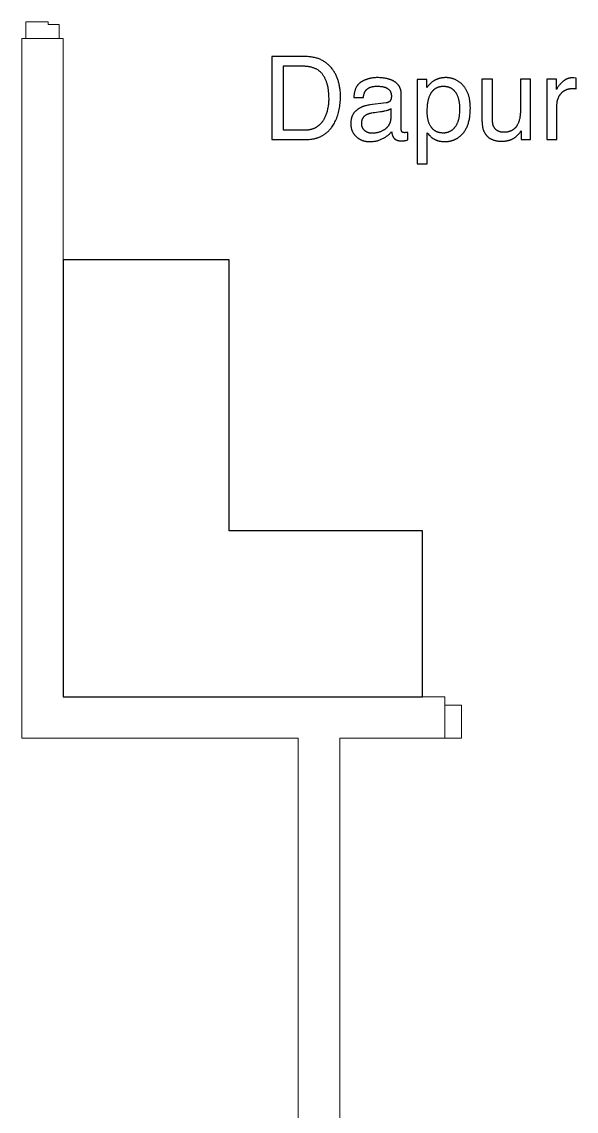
# Model space of a CAD drawing. Header units: metres. Extents: x 0 to 2861, y -1 to 1496.
# Drawn here: x 4.461 to 6.467, y 25.423 to 29.362 of the extents above; entities that cross this region are included whole.
import ezdxf

# ---------------------------------------------------------------- set-up
doc = ezdxf.new("R2010")
doc.units = ezdxf.units.M
doc.layers.add('ARS-FURNITURE', color=252, linetype='Continuous')
doc.layers.add('Default', color=18, linetype='Continuous')
doc.layers.add('ARS-KUSEN', color=25, linetype='Continuous', lineweight=9)
doc.layers.add('ARS_DINDING', color=1, linetype='Continuous', lineweight=15)

msp = doc.modelspace()

# ---------------------------------------------------------------- linework, layer by layer
at = {"layer": 'ARS-FURNITURE'}
for points in [[(5.2113, 28.5015), (4.6113, 28.5015)], [(4.6113, 28.5015), (4.6113, 26.9215)], [(5.2113, 27.5215), (5.2113, 28.5015)], [(5.9113, 27.5215), (5.2113, 27.5215)], [(5.9113, 26.9215), (5.9113, 27.5215)], [(4.6113, 26.9215), (5.9113, 26.9215)]]:
    msp.add_lwpolyline(points, dxfattribs=at)
at = {"layer": 'ARS-KUSEN'}
for points in [[(4.5563, 29.3615), (4.4763, 29.3615)], [(4.4763, 29.3615), (4.4763, 29.3015)], [(4.5563, 29.3515), (4.5563, 29.3615)], [(4.5963, 29.3515), (4.5563, 29.3515)], [(4.5963, 29.3015), (4.5963, 29.3515)], [(4.4763, 29.3015), (4.5963, 29.3015)]]:
    msp.add_lwpolyline(points, dxfattribs=at)
msp.add_lwpolyline([(5.9913, 26.7715), (6.0413, 26.7715), (6.0513, 26.7715), (6.0513, 26.8915), (5.9913, 26.8915)], close=True, dxfattribs=at)
at = {"layer": 'ARS_DINDING', "color": 251}
for points in [[(4.4613, 26.7715), (4.4613, 29.3015)], [(4.4613, 29.3015), (4.6113, 29.3015)], [(4.6113, 29.3015), (4.6113, 26.9215)], [(4.4613, 26.9215), (4.4613, 26.7715), (5.4613, 26.7715)], [(5.6113, 26.7715), (5.9913, 26.7715), (5.9913, 26.9215), (4.6113, 26.9215)], [(5.4613, 22.7715), (5.4613, 26.7715)], [(5.6113, 26.7715), (5.6113, 21.9215)]]:
    msp.add_lwpolyline(points, dxfattribs=at)
at = {"layer": 'Default'}
for points in [[(5.4877, 29.2357), (5.3662, 29.2357)], [(5.3662, 29.2357), (5.3662, 28.9357)], [(5.4873, 28.9357), (5.492, 28.9357), (5.4967, 28.9359), (5.5013, 28.9363), (5.5058, 28.9367), (5.5103, 28.9373), (5.5146, 28.9381), (5.5189, 28.9389), (5.5209, 28.9394), (5.523, 28.9399), (5.5251, 28.9405), (5.5271, 28.9411), (5.5291, 28.9417), (5.5311, 28.9423), (5.533, 28.943), (5.535, 28.9437), (5.5369, 28.9445), (5.5388, 28.9453), (5.5406, 28.9461), (5.5425, 28.9469), (5.5443, 28.9478), (5.5461, 28.9487), (5.5479, 28.9497), (5.5496, 28.9506), (5.5514, 28.9517), (5.5531, 28.9527), (5.5548, 28.9538), (5.5564, 28.9549), (5.5581, 28.9561), (5.5597, 28.9572), (5.5613, 28.9585), (5.5629, 28.9597), (5.5644, 28.961), (5.566, 28.9623), (5.5675, 28.9637), (5.569, 28.965), (5.5704, 28.9664), (5.5719, 28.9679), (5.5733, 28.9694), (5.5747, 28.9709), (5.5761, 28.9724), (5.5774, 28.974), (5.5788, 28.9756), (5.5801, 28.9773), (5.5814, 28.979), (5.5826, 28.9807), (5.5851, 28.9842), (5.5875, 28.9879), (5.5898, 28.9917), (5.592, 28.9956), (5.5941, 28.9997), (5.5961, 29.0039), (5.5983, 29.0087), (5.6003, 29.0137), (5.6022, 29.0187), (5.604, 29.0237), (5.6056, 29.0289), (5.6071, 29.0341), (5.6084, 29.0394), (5.6096, 29.0448), (5.6106, 29.0502), (5.6116, 29.0557), (5.6123, 29.0613), (5.613, 29.0669), (5.6134, 29.0727), (5.6138, 29.0785), (5.614, 29.0843), (5.6141, 29.0903), (5.614, 29.0979), (5.6136, 29.1054), (5.613, 29.1127), (5.6126, 29.1163), (5.6122, 29.1198), (5.6117, 29.1233), (5.6111, 29.1268), (5.6105, 29.1302), (5.6098, 29.1335), (5.6091, 29.1369), (5.6083, 29.1401), (5.6074, 29.1434), (5.6065, 29.1466), (5.6055, 29.1497), (5.6045, 29.1528), (5.6034, 29.1559), (5.6022, 29.1589), (5.601, 29.1619), (5.5997, 29.1648), (5.5984, 29.1677), (5.597, 29.1706), (5.5955, 29.1734), (5.594, 29.1761), (5.5924, 29.1788), (5.5908, 29.1815), (5.5891, 29.1841), (5.5873, 29.1867), (5.5855, 29.1893), (5.5837, 29.1918), (5.5815, 29.1945), (5.5793, 29.1971), (5.577, 29.1996), (5.5747, 29.202), (5.5723, 29.2044), (5.5699, 29.2067), (5.5674, 29.2089), (5.5649, 29.211), (5.5623, 29.213), (5.5596, 29.2149), (5.5569, 29.2167), (5.5542, 29.2185), (5.5514, 29.2202), (5.5485, 29.2218), (5.5456, 29.2233), (5.5426, 29.2247), (5.5396, 29.226), (5.5365, 29.2273), (5.5334, 29.2284), (5.5302, 29.2295), (5.5269, 29.2305), (5.5236, 29.2314), (5.5203, 29.2322), (5.5169, 29.2329), (5.5134, 29.2336), (5.5099, 29.2341), (5.5063, 29.2346), (5.5027, 29.235), (5.499, 29.2353), (5.4953, 29.2355), (5.4915, 29.2356), (5.4877, 29.2357)], [(5.4791, 29.2007), (5.407, 29.2007)], [(5.407, 29.2007), (5.407, 28.9704)], [(5.4795, 28.9704), (5.4845, 28.9704), (5.4894, 28.9706), (5.4939, 28.971), (5.4961, 28.9712), (5.4983, 28.9714), (5.5004, 28.9717), (5.5024, 28.9721), (5.5044, 28.9724), (5.5063, 28.9728), (5.5082, 28.9732), (5.51, 28.9737), (5.5117, 28.9741), (5.5134, 28.9747), (5.5149, 28.9752), (5.5163, 28.9757), (5.5178, 28.9763), (5.5192, 28.9769), (5.5206, 28.9775), (5.522, 28.9782), (5.5234, 28.9789), (5.5247, 28.9796), (5.526, 28.9803), (5.5274, 28.9811), (5.5287, 28.9819), (5.53, 28.9827), (5.5312, 28.9836), (5.5325, 28.9844), (5.5337, 28.9854), (5.5349, 28.9863), (5.5362, 28.9873), (5.5373, 28.9883), (5.5385, 28.9893), (5.5397, 28.9904), (5.5408, 28.9915), (5.5419, 28.9926), (5.543, 28.9937), (5.5441, 28.9949), (5.5452, 28.9961), (5.5462, 28.9973), (5.5473, 28.9986), (5.5483, 28.9999), (5.5493, 29.0012), (5.5503, 29.0025), (5.5512, 29.0039), (5.5522, 29.0053), (5.5537, 29.0076), (5.5551, 29.01), (5.5565, 29.0125), (5.5578, 29.015), (5.5591, 29.0177), (5.5603, 29.0204), (5.5615, 29.0232), (5.5626, 29.026), (5.5636, 29.029), (5.5646, 29.032), (5.5656, 29.0351), (5.5665, 29.0383), (5.5673, 29.0416), (5.5681, 29.0449), (5.5689, 29.0484), (5.5696, 29.0519), (5.5703, 29.0561), (5.5709, 29.0602), (5.5714, 29.0642), (5.5719, 29.0682), (5.5722, 29.0721), (5.5724, 29.0759), (5.5726, 29.0796), (5.5726, 29.0833), (5.5725, 29.0902), (5.5723, 29.0969), (5.5718, 29.1033), (5.5712, 29.1096), (5.5705, 29.1157), (5.5695, 29.1216), (5.569, 29.1245), (5.5684, 29.1273), (5.5678, 29.1301), (5.5671, 29.1328), (5.5664, 29.1355), (5.5656, 29.1381), (5.5648, 29.1407), (5.564, 29.1433), (5.5631, 29.1458), (5.5622, 29.1482), (5.5612, 29.1506), (5.5602, 29.1529), (5.5591, 29.1552), (5.558, 29.1575), (5.5569, 29.1597), (5.5557, 29.1618), (5.5544, 29.1639), (5.5532, 29.1659), (5.5518, 29.1679), (5.5505, 29.1699), (5.5491, 29.1718), (5.5476, 29.1736), (5.5461, 29.1754), (5.5445, 29.1771), (5.5429, 29.1788), (5.5412, 29.1804), (5.5395, 29.1819), (5.5377, 29.1834), (5.5359, 29.1848), (5.534, 29.1862), (5.532, 29.1875), (5.53, 29.1887), (5.528, 29.1899), (5.5259, 29.191), (5.5237, 29.192), (5.5215, 29.193), (5.5193, 29.194), (5.517, 29.1948), (5.5146, 29.1956), (5.5122, 29.1964), (5.5097, 29.1971), (5.5072, 29.1977), (5.5046, 29.1983), (5.502, 29.1988), (5.4993, 29.1993), (5.4966, 29.1997), (5.4938, 29.2), (5.491, 29.2003), (5.4881, 29.2005), (5.4851, 29.2006), (5.4821, 29.2007), (5.4791, 29.2007)], [(5.8338, 29.0992), (5.8338, 29.1012), (5.8337, 29.1031), (5.8336, 29.1049), (5.8334, 29.1067), (5.8332, 29.1085), (5.833, 29.1103), (5.8327, 29.112), (5.8323, 29.1137), (5.8319, 29.1154), (5.8315, 29.117), (5.831, 29.1186), (5.8305, 29.1202), (5.8299, 29.1218), (5.8292, 29.1233), (5.8286, 29.1248), (5.8278, 29.1262), (5.8275, 29.1269), (5.8271, 29.1276), (5.8267, 29.1283), (5.8263, 29.129), (5.8258, 29.1297), (5.8254, 29.1303), (5.825, 29.131), (5.8245, 29.1317), (5.824, 29.1323), (5.8235, 29.1329), (5.823, 29.1336), (5.8225, 29.1342), (5.8215, 29.1354), (5.8204, 29.1366), (5.8192, 29.1378), (5.818, 29.1389), (5.8168, 29.14), (5.8155, 29.1411), (5.8142, 29.1421), (5.8128, 29.1431), (5.8114, 29.144), (5.8099, 29.145), (5.8084, 29.1459), (5.8069, 29.1468), (5.8053, 29.1476), (5.8037, 29.1484), (5.802, 29.1492), (5.8004, 29.15), (5.7987, 29.1507), (5.797, 29.1514), (5.7952, 29.1521), (5.7935, 29.1527), (5.7916, 29.1534), (5.7898, 29.1539), (5.788, 29.1545), (5.7861, 29.155), (5.7842, 29.1555), (5.7822, 29.156), (5.7782, 29.1569), (5.7741, 29.1576), (5.7699, 29.1583), (5.7656, 29.1588), (5.7612, 29.1592), (5.7567, 29.1595), (5.752, 29.1596), (5.7472, 29.1597), (5.7431, 29.1596), (5.739, 29.1594), (5.735, 29.1591), (5.7311, 29.1587), (5.7272, 29.1581), (5.7234, 29.1575), (5.7215, 29.1571), (5.7197, 29.1567), (5.7178, 29.1562), (5.716, 29.1557), (5.7141, 29.1552), (5.7123, 29.1547), (5.7105, 29.1541), (5.7088, 29.1535), (5.707, 29.1529), (5.7053, 29.1522), (5.7035, 29.1515), (5.7018, 29.1508), (5.7001, 29.15), (5.6985, 29.1492), (5.6968, 29.1484), (5.6952, 29.1476), (5.6935, 29.1467), (5.6919, 29.1458), (5.6903, 29.1448), (5.6887, 29.1439), (5.6879, 29.1434), (5.6872, 29.1428), (5.6864, 29.1423), (5.6857, 29.1418), (5.6849, 29.1412), (5.6842, 29.1407), (5.6835, 29.1401), (5.6828, 29.1395), (5.6821, 29.1389), (5.6814, 29.1383), (5.6808, 29.1377), (5.6801, 29.1371), (5.6795, 29.1364), (5.6788, 29.1358), (5.6782, 29.1351), (5.6776, 29.1344), (5.677, 29.1337), (5.6765, 29.133), (5.6759, 29.1323), (5.6753, 29.1316), (5.6748, 29.1308), (5.6742, 29.1301), (5.6737, 29.1293), (5.6732, 29.1285), (5.6727, 29.1277), (5.6722, 29.1269), (5.6713, 29.1253), (5.6704, 29.1236), (5.6696, 29.1219), (5.6688, 29.1201), (5.668, 29.1183), (5.6673, 29.1164), (5.6667, 29.1145), (5.666, 29.1125), (5.6655, 29.1105), (5.665, 29.1084), (5.6645, 29.1063), (5.6641, 29.1041), (5.6637, 29.1019), (5.6634, 29.0996), (5.6631, 29.0973), (5.6629, 29.095), (5.6627, 29.0926), (5.6626, 29.0901), (5.6625, 29.0876)], [(5.9269, 29.1534), (5.8912, 29.1534)], [(5.8912, 29.1534), (5.8912, 28.8485)], [(5.9269, 29.1244), (5.9269, 29.1534)], [(5.951, 29.1474), (5.9494, 29.1464), (5.9478, 29.1453), (5.9462, 29.1441), (5.9446, 29.1429), (5.9431, 29.1417), (5.9415, 29.1404), (5.94, 29.139), (5.9385, 29.1376), (5.937, 29.1361), (5.9355, 29.1346), (5.934, 29.133), (5.9326, 29.1314), (5.9312, 29.1297), (5.9297, 29.128), (5.9283, 29.1262), (5.9269, 29.1244)], [(5.928, 28.9602), (5.9309, 28.9566), (5.9339, 28.9533), (5.9367, 28.9502), (5.9381, 28.9488), (5.9395, 28.9475), (5.9408, 28.9462), (5.9422, 28.945), (5.9435, 28.9438), (5.9448, 28.9427), (5.9461, 28.9417), (5.9473, 28.9408), (5.9486, 28.9399), (5.9498, 28.9391), (5.9519, 28.9378), (5.953, 28.9372), (5.9541, 28.9366), (5.9552, 28.936), (5.9564, 28.9355), (5.9575, 28.9349), (5.9587, 28.9344), (5.9599, 28.9339), (5.9611, 28.9334), (5.9623, 28.933), (5.9635, 28.9325), (5.9647, 28.9321), (5.966, 28.9317), (5.9673, 28.9314), (5.9686, 28.931), (5.9699, 28.9307), (5.9712, 28.9304), (5.9739, 28.9298), (5.9766, 28.9294), (5.9794, 28.929), (5.9823, 28.9287), (5.9852, 28.9285), (5.9882, 28.9283), (5.9913, 28.9283), (5.9932, 28.9283), (5.9952, 28.9284), (5.9971, 28.9285), (5.999, 28.9286), (6.0009, 28.9288), (6.0028, 28.929), (6.0047, 28.9292), (6.0065, 28.9295), (6.0084, 28.9298), (6.0102, 28.9302), (6.012, 28.9306), (6.0138, 28.931), (6.0155, 28.9315), (6.0173, 28.932), (6.0191, 28.9326), (6.0208, 28.9332), (6.0225, 28.9338), (6.0242, 28.9344), (6.0259, 28.9351), (6.0276, 28.9359), (6.0292, 28.9367), (6.0309, 28.9375), (6.0325, 28.9383), (6.0341, 28.9392), (6.0357, 28.9401), (6.0373, 28.9411), (6.0388, 28.9421), (6.0404, 28.9432), (6.0419, 28.9442), (6.0434, 28.9454), (6.0449, 28.9465), (6.0464, 28.9477), (6.0476, 28.9487), (6.0487, 28.9497), (6.0498, 28.9507), (6.0509, 28.9517), (6.052, 28.9527), (6.0531, 28.9538), (6.0541, 28.9549), (6.0552, 28.956), (6.0562, 28.9571), (6.0572, 28.9583), (6.0582, 28.9594), (6.0591, 28.9606), (6.061, 28.9631), (6.0628, 28.9656), (6.0645, 28.9682), (6.0661, 28.9708), (6.0677, 28.9736), (6.0692, 28.9764), (6.0706, 28.9793), (6.072, 28.9823), (6.0732, 28.9854), (6.0744, 28.9886), (6.0756, 28.9918), (6.0766, 28.9951), (6.0776, 28.9985), (6.0785, 29.002), (6.0794, 29.0055), (6.0801, 29.0091), (6.0808, 29.0128), (6.0815, 29.0166), (6.082, 29.0205), (6.0825, 29.0244), (6.0829, 29.0285), (6.0832, 29.0326), (6.0835, 29.0368), (6.0836, 29.041), (6.0838, 29.0498), (6.0837, 29.0563), (6.0834, 29.0627), (6.0832, 29.0658), (6.0829, 29.0688), (6.0825, 29.0718), (6.0822, 29.0747), (6.0817, 29.0776), (6.0813, 29.0805), (6.0807, 29.0833), (6.0801, 29.0861), (6.0795, 29.0888), (6.0788, 29.0914), (6.0781, 29.094), (6.0773, 29.0966), (6.0765, 29.0991), (6.0756, 29.1016), (6.0746, 29.104), (6.0737, 29.1064), (6.0726, 29.1087), (6.0715, 29.111), (6.0704, 29.1132), (6.0692, 29.1154), (6.068, 29.1176), (6.0667, 29.1197), (6.0653, 29.1217), (6.0639, 29.1237), (6.0625, 29.1256), (6.061, 29.1275), (6.0594, 29.1294), (6.0579, 29.1312), (6.0562, 29.133), (6.0546, 29.1346), (6.0529, 29.1363), (6.0512, 29.1379), (6.0495, 29.1394), (6.0477, 29.1409), (6.046, 29.1423), (6.0442, 29.1437), (6.0424, 29.145), (6.0405, 29.1462), (6.0387, 29.1474), (6.0368, 29.1486), (6.0349, 29.1496), (6.033, 29.1507), (6.0311, 29.1516), (6.0291, 29.1526), (6.0271, 29.1534), (6.0251, 29.1542), (6.0231, 29.155), (6.021, 29.1557), (6.019, 29.1563), (6.0169, 29.1569), (6.0148, 29.1574), (6.0126, 29.1579), (6.0105, 29.1583), (6.0083, 29.1587), (6.0061, 29.159), (6.0039, 29.1592), (6.0016, 29.1594), (5.9994, 29.1596), (5.9971, 29.1597), (5.9947, 29.1597), (5.9916, 29.1596), (5.9886, 29.1595), (5.9856, 29.1593), (5.9826, 29.1589), (5.9797, 29.1585), (5.9783, 29.1582), (5.9768, 29.158), (5.9754, 29.1577), (5.974, 29.1573), (5.9726, 29.157), (5.9713, 29.1566), (5.9699, 29.1562), (5.9686, 29.1558), (5.9672, 29.1554), (5.9659, 29.1549), (5.9646, 29.1544), (5.9633, 29.1539), (5.962, 29.1534), (5.9607, 29.1528), (5.9595, 29.1522), (5.9582, 29.1516), (5.957, 29.151), (5.9558, 29.1503), (5.9546, 29.1496), (5.9534, 29.1489), (5.9522, 29.1482), (5.951, 29.1474)], [(6.1634, 29.1544), (6.1259, 29.1544)], [(6.1259, 29.1544), (6.1259, 29.0057)], [(6.1634, 29.0092), (6.1634, 29.1544)], [(6.3019, 29.1544), (6.2651, 29.1544)], [(6.2651, 29.1544), (6.2651, 29.047)], [(6.3019, 28.9357), (6.3019, 29.1544)], [(6.3952, 29.1544), (6.3603, 29.1544)], [(6.3603, 29.1544), (6.3603, 28.9357)], [(6.4667, 29.1583), (6.4583, 29.1591), (6.4562, 29.1592), (6.4555, 29.1593), (6.4551, 29.1593), (6.4549, 29.1593), (6.4535, 29.1593), (6.4521, 29.1592), (6.4508, 29.1591), (6.4495, 29.159), (6.4482, 29.1589), (6.4468, 29.1587), (6.4455, 29.1585), (6.4443, 29.1583), (6.443, 29.158), (6.4417, 29.1577), (6.4404, 29.1574), (6.4392, 29.1571), (6.4379, 29.1567), (6.4367, 29.1563), (6.4355, 29.1558), (6.4343, 29.1553), (6.4331, 29.1548), (6.4319, 29.1543), (6.4307, 29.1537), (6.4295, 29.1531), (6.4284, 29.1525), (6.4272, 29.1518), (6.4261, 29.1511), (6.425, 29.1504), (6.4238, 29.1496), (6.4227, 29.1488), (6.4216, 29.148), (6.4205, 29.1472), (6.4194, 29.1463), (6.4184, 29.1454), (6.4173, 29.1444), (6.4163, 29.1435), (6.4123, 29.1396), (6.4087, 29.1358), (6.407, 29.134), (6.4055, 29.1323), (6.404, 29.1305), (6.4026, 29.1288), (6.4014, 29.1272), (6.4002, 29.1255), (6.3991, 29.124), (6.3981, 29.1224), (6.3977, 29.1217), (6.3973, 29.1209), (6.3969, 29.1202), (6.3965, 29.1194), (6.3961, 29.1187), (6.3958, 29.118), (6.3955, 29.1173), (6.3952, 29.1166)], [(6.3952, 29.1166), (6.3952, 29.1544)], [(6.4667, 29.1195), (6.4667, 29.1583)], [(5.6968, 29.0876), (5.6971, 29.0897), (5.6974, 29.0917), (5.6977, 29.0937), (5.6981, 29.0956), (5.6985, 29.0974), (5.699, 29.0991), (5.6995, 29.1008), (5.7, 29.1025), (5.7006, 29.104), (5.7009, 29.1048), (5.7012, 29.1055), (5.7015, 29.1062), (5.7018, 29.1069), (5.7022, 29.1076), (5.7025, 29.1083), (5.7028, 29.109), (5.7032, 29.1096), (5.7036, 29.1102), (5.704, 29.1109), (5.7044, 29.1114), (5.7047, 29.112), (5.7052, 29.1126), (5.7056, 29.1131), (5.7063, 29.1141), (5.7067, 29.1145), (5.7071, 29.115), (5.7076, 29.1155), (5.708, 29.1159), (5.7084, 29.1163), (5.7088, 29.1168), (5.7093, 29.1172), (5.7097, 29.1176), (5.7102, 29.118), (5.7107, 29.1184), (5.7112, 29.1188), (5.7116, 29.1192), (5.7121, 29.1195), (5.7126, 29.1199), (5.7137, 29.1206), (5.7147, 29.1213), (5.7158, 29.122), (5.717, 29.1226), (5.7181, 29.1232), (5.7193, 29.1237), (5.7205, 29.1243), (5.7218, 29.1248), (5.7231, 29.1252), (5.7244, 29.1257), (5.7258, 29.1261), (5.7272, 29.1265), (5.7286, 29.1268), (5.7301, 29.1271), (5.7315, 29.1274), (5.7331, 29.1277), (5.7346, 29.1279), (5.7362, 29.1281), (5.7378, 29.1283), (5.7395, 29.1284), (5.7412, 29.1285), (5.7429, 29.1286), (5.7446, 29.1286), (5.7464, 29.1286), (5.7495, 29.1286), (5.7525, 29.1285), (5.7554, 29.1283), (5.7582, 29.1281), (5.7609, 29.1278), (5.7635, 29.1275), (5.766, 29.127), (5.7684, 29.1265), (5.7696, 29.1263), (5.7708, 29.126), (5.7719, 29.1257), (5.7731, 29.1253), (5.7741, 29.125), (5.7752, 29.1246), (5.7763, 29.1243), (5.7773, 29.1239), (5.7783, 29.1235), (5.7793, 29.1231), (5.7802, 29.1226), (5.7812, 29.1222), (5.7821, 29.1217), (5.783, 29.1212), (5.7839, 29.1207), (5.7847, 29.1202), (5.7855, 29.1196), (5.7863, 29.1191), (5.7871, 29.1185), (5.7878, 29.1179), (5.7886, 29.1173), (5.7893, 29.1166), (5.7899, 29.116), (5.7902, 29.1156), (5.7906, 29.1153), (5.7909, 29.1149), (5.7912, 29.1146), (5.7915, 29.1142), (5.7918, 29.1139), (5.792, 29.1135), (5.7923, 29.1131), (5.7926, 29.1127), (5.7929, 29.1124), (5.7931, 29.112), (5.7934, 29.1116), (5.7936, 29.1112), (5.7939, 29.1108), (5.7943, 29.11), (5.7947, 29.1091), (5.7951, 29.1083), (5.7955, 29.1074), (5.7959, 29.1065), (5.7962, 29.1055), (5.7965, 29.1046), (5.7968, 29.1036), (5.797, 29.1027), (5.7972, 29.1017), (5.7974, 29.1006), (5.7976, 29.0996), (5.7978, 29.0985), (5.7979, 29.0974), (5.798, 29.0963), (5.798, 29.0952), (5.7981, 29.0941), (5.7981, 29.0929), (5.7981, 29.0918), (5.798, 29.0907), (5.798, 29.0896), (5.7979, 29.0886), (5.7978, 29.0876), (5.7977, 29.0866), (5.7976, 29.0857), (5.7975, 29.0848), (5.7973, 29.0839), (5.7971, 29.0831), (5.7969, 29.0823), (5.7967, 29.0815), (5.7966, 29.0812), (5.7965, 29.0808), (5.7963, 29.0805), (5.7962, 29.0801), (5.7961, 29.0798), (5.7959, 29.0794), (5.7958, 29.0791), (5.7956, 29.0788)], [(6.3971, 29.0615), (6.3971, 29.0629), (6.3971, 29.0643), (6.3972, 29.0658), (6.3973, 29.0672), (6.3974, 29.0686), (6.3976, 29.07), (6.3978, 29.0714), (6.398, 29.0728), (6.3982, 29.0741), (6.3985, 29.0755), (6.3988, 29.0768), (6.3992, 29.0782), (6.3995, 29.0795), (6.3999, 29.0808), (6.4003, 29.0821), (6.4008, 29.0834), (6.4013, 29.0847), (6.4018, 29.0859), (6.4023, 29.0872), (6.4029, 29.0884), (6.4035, 29.0897), (6.4041, 29.0909), (6.4048, 29.0921), (6.4054, 29.0933), (6.4062, 29.0945), (6.4069, 29.0957), (6.4077, 29.0969), (6.4085, 29.0981), (6.4093, 29.0992), (6.4102, 29.1004), (6.4111, 29.1015), (6.412, 29.1026), (6.4129, 29.1037), (6.4139, 29.1048), (6.4149, 29.1058), (6.4159, 29.1068), (6.4169, 29.1078), (6.418, 29.1087), (6.4191, 29.1096), (6.4202, 29.1104), (6.4214, 29.1112), (6.4225, 29.112), (6.4237, 29.1128), (6.425, 29.1135), (6.4262, 29.1142), (6.4275, 29.1148), (6.4288, 29.1154), (6.4301, 29.116), (6.4314, 29.1166), (6.4328, 29.1171), (6.4342, 29.1175), (6.4356, 29.118), (6.4371, 29.1184), (6.4386, 29.1187), (6.44, 29.1191), (6.4416, 29.1194), (6.4431, 29.1196), (6.4447, 29.1198), (6.4463, 29.12), (6.4479, 29.1202), (6.4496, 29.1203), (6.4512, 29.1204), (6.4529, 29.1205), (6.4547, 29.1205), (6.4578, 29.1204), (6.4593, 29.1204), (6.4607, 29.1203), (6.4621, 29.1201), (6.4636, 29.12), (6.4651, 29.1197), (6.4667, 29.1195)], [(5.6625, 29.0876), (5.6968, 29.0876)], [(5.7787, 29.0682), (5.7201, 29.0608)], [(5.7956, 29.0788), (5.7954, 29.0783), (5.7951, 29.0777), (5.7949, 29.0775), (5.7948, 29.0772), (5.7946, 29.0769), (5.7944, 29.0767), (5.7943, 29.0764), (5.7941, 29.0762), (5.7939, 29.0759), (5.7937, 29.0757), (5.7935, 29.0755), (5.7934, 29.0752), (5.7932, 29.075), (5.793, 29.0748), (5.7928, 29.0746), (5.7926, 29.0743), (5.7923, 29.0741), (5.7921, 29.0739), (5.7919, 29.0737), (5.7917, 29.0735), (5.7915, 29.0733), (5.7912, 29.0731), (5.791, 29.0729), (5.7908, 29.0727), (5.7903, 29.0724), (5.7898, 29.072), (5.7893, 29.0717), (5.7887, 29.0713), (5.7882, 29.071), (5.7876, 29.0707), (5.787, 29.0705), (5.7864, 29.0702), (5.7858, 29.0699), (5.7851, 29.0697), (5.7845, 29.0695), (5.7838, 29.0693), (5.7831, 29.0691), (5.7824, 29.0689), (5.7817, 29.0687), (5.781, 29.0686), (5.7802, 29.0684), (5.7795, 29.0683), (5.7787, 29.0682)], [(5.8338, 28.9732), (5.8338, 29.0992)], [(5.7201, 29.0608), (5.7163, 29.0603), (5.7125, 29.0597), (5.7089, 29.0589), (5.7054, 29.0581), (5.702, 29.0572), (5.7003, 29.0567), (5.6986, 29.0561), (5.697, 29.0556), (5.6954, 29.055), (5.6938, 29.0544), (5.6922, 29.0537), (5.6907, 29.0531), (5.6891, 29.0524), (5.6876, 29.0517), (5.6862, 29.051), (5.6847, 29.0502), (5.6833, 29.0494), (5.6819, 29.0486), (5.6805, 29.0478), (5.6791, 29.0469), (5.6778, 29.046), (5.6765, 29.0451), (5.6752, 29.0442), (5.6739, 29.0432), (5.6727, 29.0423), (5.6714, 29.0413), (5.6702, 29.0402), (5.6691, 29.0392), (5.6679, 29.0381), (5.6668, 29.037), (5.6658, 29.0358), (5.6648, 29.0347), (5.6638, 29.0335), (5.6628, 29.0322), (5.6619, 29.031), (5.6611, 29.0297), (5.6602, 29.0284), (5.6594, 29.0271), (5.6587, 29.0257), (5.6579, 29.0244), (5.6573, 29.0229), (5.6566, 29.0215), (5.656, 29.0201), (5.6554, 29.0186), (5.6549, 29.0171), (5.6544, 29.0155), (5.6539, 29.0139), (5.6535, 29.0123), (5.6531, 29.0107), (5.6528, 29.0091), (5.6524, 29.0074), (5.6522, 29.0057), (5.6519, 29.004), (5.6517, 29.0022), (5.6515, 29.0004), (5.6514, 28.9986), (5.6513, 28.9968), (5.6513, 28.9949), (5.6512, 28.993), (5.6513, 28.9913), (5.6513, 28.9896), (5.6514, 28.9879), (5.6516, 28.9862), (5.6517, 28.9846), (5.6519, 28.983), (5.6522, 28.9813), (5.6525, 28.9797), (5.6528, 28.9782), (5.6531, 28.9766), (5.6535, 28.975), (5.654, 28.9735), (5.6544, 28.972), (5.6549, 28.9705), (5.6555, 28.969), (5.6561, 28.9676), (5.6567, 28.9662), (5.6574, 28.9647), (5.6581, 28.9633), (5.6588, 28.962), (5.6596, 28.9606), (5.6604, 28.9592), (5.6612, 28.9579), (5.6621, 28.9566), (5.663, 28.9553), (5.664, 28.954), (5.665, 28.9528), (5.666, 28.9516), (5.6671, 28.9503), (5.6682, 28.9491), (5.6694, 28.948), (5.6705, 28.9468), (5.6718, 28.9457), (5.673, 28.9446), (5.6743, 28.9435), (5.6755, 28.9425), (5.6769, 28.9415), (5.6782, 28.9405), (5.6795, 28.9396), (5.6809, 28.9387), (5.6823, 28.9379), (5.6837, 28.937), (5.6851, 28.9363), (5.6866, 28.9355), (5.6881, 28.9348), (5.6896, 28.9342), (5.6911, 28.9335), (5.6926, 28.9329), (5.6942, 28.9324), (5.6958, 28.9318), (5.6974, 28.9314), (5.699, 28.9309), (5.7007, 28.9305), (5.7023, 28.9301), (5.704, 28.9298), (5.7058, 28.9295), (5.7075, 28.9292), (5.7093, 28.929), (5.711, 28.9288), (5.7128, 28.9286), (5.7147, 28.9285), (5.7165, 28.9284), (5.7184, 28.9283), (5.7203, 28.9283), (5.7234, 28.9283), (5.7265, 28.9285), (5.7296, 28.9287), (5.7327, 28.929), (5.7357, 28.9294), (5.7387, 28.9298), (5.7416, 28.9304), (5.7445, 28.931), (5.7474, 28.9317), (5.7503, 28.9325), (5.7531, 28.9334), (5.7558, 28.9344), (5.7586, 28.9355), (5.7613, 28.9366), (5.764, 28.9378), (5.7666, 28.9391), (5.7692, 28.9405), (5.7717, 28.9419), (5.7742, 28.9433), (5.7765, 28.9448), (5.7788, 28.9463), (5.781, 28.9478), (5.7832, 28.9493), (5.7852, 28.9509), (5.7872, 28.9525), (5.7891, 28.9542), (5.7909, 28.9558), (5.7927, 28.9575), (5.7943, 28.9593), (5.7959, 28.961), (5.7975, 28.9628), (5.7989, 28.9647)], [(5.7366, 29.0329), (5.7318, 29.0322), (5.7272, 29.0313), (5.7251, 29.0309), (5.723, 29.0304), (5.721, 29.03), (5.7191, 29.0294), (5.7173, 29.0289), (5.7155, 29.0284), (5.7138, 29.0278), (5.7122, 29.0272), (5.7107, 29.0265), (5.7093, 29.0259), (5.7086, 29.0255), (5.7079, 29.0252), (5.7072, 29.0248), (5.7066, 29.0245), (5.7056, 29.0239), (5.7045, 29.0233), (5.7036, 29.0226), (5.7026, 29.0219), (5.7017, 29.0212), (5.7008, 29.0205), (5.7, 29.0197), (5.6992, 29.019), (5.6988, 29.0186), (5.6984, 29.0182), (5.698, 29.0178), (5.6977, 29.0174), (5.6973, 29.017), (5.6969, 29.0165), (5.6966, 29.0161), (5.6963, 29.0157), (5.6959, 29.0153), (5.6956, 29.0148), (5.6953, 29.0144), (5.695, 29.0139), (5.6947, 29.0134), (5.6944, 29.013), (5.6941, 29.0125), (5.6939, 29.012), (5.6936, 29.0116), (5.6934, 29.0111), (5.6931, 29.0106), (5.6929, 29.0101), (5.6927, 29.0096), (5.6924, 29.0091), (5.6922, 29.0085), (5.692, 29.008), (5.6916, 29.007), (5.6913, 29.0059), (5.691, 29.0048), (5.6907, 29.0037), (5.6905, 29.0025), (5.6902, 29.0013), (5.6901, 29.0002), (5.6899, 28.9989), (5.6898, 28.9977), (5.6897, 28.9964), (5.6897, 28.9952), (5.6896, 28.9939)], [(5.7589, 29.0357), (5.7366, 29.0329)], [(5.7971, 29.047), (5.7962, 29.0464), (5.7953, 29.0459), (5.7944, 29.0454), (5.7935, 29.0449), (5.7925, 29.0444), (5.7915, 29.0439), (5.7904, 29.0435), (5.7894, 29.043), (5.7883, 29.0426), (5.7871, 29.0422), (5.7848, 29.0413), (5.7823, 29.0405), (5.7797, 29.0398), (5.7744, 29.0385), (5.7718, 29.0379), (5.7692, 29.0374), (5.7666, 29.0369), (5.764, 29.0364), (5.7614, 29.0361), (5.7589, 29.0357)], [(5.7971, 29.0173), (5.7971, 29.047)], [(6.2651, 29.047), (6.265, 29.0392), (6.2647, 29.0318), (6.2644, 29.0283), (6.2641, 29.0248), (6.2637, 29.0215), (6.2632, 29.0183), (6.2627, 29.0152), (6.2622, 29.0122), (6.2616, 29.0093), (6.2609, 29.0066), (6.2601, 29.0039), (6.2594, 29.0013), (6.2589, 29.0001), (6.2585, 28.9989), (6.258, 28.9977), (6.2576, 28.9965), (6.2567, 28.9944), (6.2557, 28.9924), (6.2548, 28.9904), (6.2537, 28.9885), (6.2532, 28.9875), (6.2526, 28.9866), (6.2521, 28.9857), (6.2515, 28.9849), (6.2509, 28.984), (6.2503, 28.9831), (6.2497, 28.9823), (6.2491, 28.9815), (6.2485, 28.9807), (6.2478, 28.9799), (6.2472, 28.9792), (6.2465, 28.9784), (6.2458, 28.9777), (6.2451, 28.977), (6.2444, 28.9763), (6.2437, 28.9756), (6.243, 28.9749), (6.2423, 28.9743), (6.2415, 28.9737), (6.2407, 28.9731), (6.24, 28.9725), (6.2392, 28.9719), (6.2384, 28.9713), (6.2376, 28.9708), (6.2367, 28.9703), (6.2359, 28.9697), (6.2351, 28.9693), (6.2342, 28.9688), (6.2333, 28.9683), (6.2325, 28.9679), (6.2316, 28.9674), (6.2306, 28.967), (6.2297, 28.9666), (6.2288, 28.9663), (6.2279, 28.9659), (6.2269, 28.9656), (6.2259, 28.9652), (6.225, 28.9649), (6.224, 28.9646), (6.223, 28.9644), (6.222, 28.9641), (6.2209, 28.9638), (6.2199, 28.9636), (6.2188, 28.9634), (6.2167, 28.963), (6.2145, 28.9627), (6.2123, 28.9625), (6.21, 28.9623), (6.2077, 28.9622), (6.2053, 28.9622), (6.2036, 28.9622), (6.202, 28.9623), (6.2004, 28.9624), (6.1989, 28.9625), (6.1974, 28.9627), (6.1959, 28.9629), (6.1944, 28.9631), (6.193, 28.9634), (6.1916, 28.9638), (6.1902, 28.9641), (6.1889, 28.9645), (6.1876, 28.965), (6.187, 28.9652), (6.1864, 28.9654), (6.1857, 28.9657), (6.1851, 28.966), (6.1845, 28.9662), (6.1839, 28.9665), (6.1834, 28.9668), (6.1828, 28.9671), (6.1822, 28.9674), (6.1817, 28.9677), (6.1811, 28.9681), (6.1806, 28.9684), (6.18, 28.9688), (6.1795, 28.9691), (6.179, 28.9695), (6.1785, 28.9699), (6.178, 28.9703), (6.1775, 28.9707), (6.177, 28.9711), (6.1765, 28.9715), (6.1761, 28.9719), (6.1756, 28.9723), (6.1751, 28.9728), (6.1747, 28.9732), (6.1743, 28.9737), (6.1738, 28.9742), (6.1734, 28.9747), (6.173, 28.9751), (6.1726, 28.9757), (6.1722, 28.9762), (6.1718, 28.9767), (6.1715, 28.9772), (6.1711, 28.9778), (6.1707, 28.9783), (6.1704, 28.9789), (6.17, 28.9794), (6.1697, 28.98), (6.1694, 28.9806), (6.1687, 28.9818), (6.1684, 28.9825), (6.1681, 28.9832), (6.1678, 28.9839), (6.1675, 28.9846), (6.1672, 28.9853), (6.1669, 28.986), (6.1664, 28.9875), (6.1659, 28.989), (6.1655, 28.9906), (6.1651, 28.9923), (6.1648, 28.994), (6.1645, 28.9957), (6.1642, 28.9975), (6.164, 28.9993), (6.1638, 29.0012), (6.1636, 29.0031), (6.1635, 29.0051), (6.1635, 29.0071), (6.1634, 29.0092)], [(6.3971, 28.9357), (6.3971, 29.0615)], [(5.6896, 28.9939), (5.6897, 28.9929), (5.6897, 28.9919), (5.6897, 28.9909), (5.6898, 28.99), (5.6899, 28.989), (5.6901, 28.9881), (5.6902, 28.9872), (5.6904, 28.9863), (5.6906, 28.9854), (5.6908, 28.9846), (5.691, 28.9837), (5.6913, 28.9829), (5.6916, 28.982), (5.6919, 28.9812), (5.6922, 28.9804), (5.6926, 28.9796), (5.6929, 28.9788), (5.6933, 28.9781), (5.6937, 28.9773), (5.6942, 28.9766), (5.6947, 28.9759), (5.6951, 28.9751), (5.6957, 28.9744), (5.6962, 28.9738), (5.6967, 28.9731), (5.6973, 28.9724), (5.6979, 28.9718), (5.6986, 28.9711), (5.6992, 28.9705), (5.6999, 28.9699), (5.7006, 28.9693), (5.7013, 28.9687), (5.702, 28.9682), (5.7028, 28.9676), (5.7035, 28.9671), (5.7043, 28.9666), (5.705, 28.9661), (5.7058, 28.9656), (5.7066, 28.9652), (5.7074, 28.9647), (5.7082, 28.9643), (5.709, 28.9639), (5.7098, 28.9635), (5.7106, 28.9631), (5.7114, 28.9628), (5.7123, 28.9625), (5.7131, 28.9621), (5.714, 28.9618), (5.7149, 28.9616), (5.7157, 28.9613), (5.7166, 28.9611), (5.7175, 28.9608), (5.7184, 28.9606), (5.7193, 28.9604), (5.7202, 28.9603), (5.7212, 28.9601), (5.7221, 28.96), (5.723, 28.9599), (5.724, 28.9598), (5.7249, 28.9597), (5.7259, 28.9596), (5.7269, 28.9596), (5.7279, 28.9596), (5.7289, 28.9596), (5.7313, 28.9596), (5.7337, 28.9597), (5.7361, 28.9599), (5.7385, 28.9601), (5.7409, 28.9604), (5.7432, 28.9608), (5.7456, 28.9613), (5.7479, 28.9618), (5.7503, 28.9624), (5.7526, 28.9631), (5.755, 28.9638), (5.7573, 28.9646), (5.7596, 28.9655), (5.7619, 28.9664), (5.7642, 28.9674), (5.7664, 28.9685), (5.7683, 28.9695), (5.7701, 28.9705), (5.7719, 28.9715), (5.7736, 28.9726), (5.7753, 28.9737), (5.7768, 28.9748), (5.7784, 28.976), (5.7791, 28.9766), (5.7798, 28.9772), (5.7805, 28.9778), (5.7812, 28.9784), (5.7819, 28.9791), (5.7826, 28.9797), (5.7832, 28.9804), (5.7839, 28.981), (5.7845, 28.9817), (5.7851, 28.9824), (5.7857, 28.9831), (5.7863, 28.9838), (5.7868, 28.9845), (5.7874, 28.9852), (5.7879, 28.9859), (5.7884, 28.9867), (5.7889, 28.9874), (5.7894, 28.9882), (5.7899, 28.989), (5.7903, 28.9897), (5.7908, 28.9905), (5.7912, 28.9913), (5.7916, 28.9921), (5.792, 28.9929), (5.7924, 28.9938), (5.7928, 28.9946), (5.7931, 28.9954), (5.7934, 28.9963), (5.7938, 28.9971), (5.7941, 28.998), (5.7944, 28.9989), (5.7946, 28.9998), (5.7949, 29.0007), (5.7951, 29.0016), (5.7954, 29.0025), (5.7956, 29.0034), (5.796, 29.0053), (5.7963, 29.0072), (5.7966, 29.0092), (5.7968, 29.0112), (5.7969, 29.0132), (5.797, 29.0152), (5.7971, 29.0173)], [(6.1259, 29.0057), (6.1259, 29.0023), (6.126, 28.9989), (6.1262, 28.9956), (6.1264, 28.9924), (6.1268, 28.9893), (6.1272, 28.9863), (6.1276, 28.9834), (6.1282, 28.9805), (6.1288, 28.9778), (6.1294, 28.9751), (6.1302, 28.9725), (6.1306, 28.9713), (6.131, 28.9701), (6.1315, 28.9688), (6.1319, 28.9677), (6.1324, 28.9665), (6.1329, 28.9653), (6.1334, 28.9642), (6.1339, 28.9631), (6.1345, 28.962), (6.135, 28.961), (6.1361, 28.9591), (6.1367, 28.9581), (6.1373, 28.9572), (6.1379, 28.9563), (6.1385, 28.9554), (6.1391, 28.9545), (6.1398, 28.9537), (6.1404, 28.9528), (6.1411, 28.952), (6.1418, 28.9512), (6.1425, 28.9504), (6.1432, 28.9496), (6.1439, 28.9488), (6.1446, 28.9481), (6.1454, 28.9473), (6.1462, 28.9466), (6.1469, 28.9459), (6.1477, 28.9452), (6.1486, 28.9445), (6.1494, 28.9438), (6.1502, 28.9432), (6.1511, 28.9426), (6.152, 28.9419), (6.1528, 28.9413), (6.1537, 28.9408), (6.1547, 28.9402), (6.1556, 28.9396), (6.1565, 28.9391), (6.1575, 28.9386), (6.1585, 28.938), (6.1595, 28.9375), (6.1605, 28.9371), (6.1615, 28.9366), (6.1625, 28.9362), (6.1636, 28.9357), (6.1657, 28.9349), (6.1679, 28.9341), (6.1701, 28.9334), (6.1724, 28.9328), (6.1748, 28.9322), (6.1772, 28.9317), (6.1797, 28.9312), (6.1823, 28.9308), (6.1849, 28.9305), (6.1875, 28.9302), (6.1903, 28.93), (6.193, 28.9299), (6.1959, 28.9298), (6.1988, 28.9297), (6.2006, 28.9298), (6.2025, 28.9298), (6.2043, 28.9299), (6.2061, 28.93), (6.2079, 28.9302), (6.2097, 28.9303), (6.2115, 28.9306), (6.2132, 28.9308), (6.2149, 28.9311), (6.2167, 28.9314), (6.2183, 28.9318), (6.22, 28.9321), (6.2217, 28.9326), (6.2233, 28.933), (6.2249, 28.9335), (6.2265, 28.934), (6.2281, 28.9346), (6.2297, 28.9352), (6.2312, 28.9358), (6.2328, 28.9364), (6.2343, 28.9371), (6.2358, 28.9378), (6.2373, 28.9386), (6.2387, 28.9394), (6.2402, 28.9402), (6.2416, 28.9411), (6.243, 28.9419), (6.2444, 28.9429), (6.2458, 28.9438), (6.2472, 28.9448), (6.2485, 28.9458), (6.2498, 28.9469), (6.2511, 28.948), (6.2524, 28.9491), (6.2537, 28.9502), (6.2549, 28.9514), (6.2561, 28.9526), (6.2573, 28.9539), (6.2584, 28.9551), (6.2596, 28.9564), (6.2607, 28.9578), (6.2617, 28.9591), (6.2628, 28.9605), (6.2638, 28.9619), (6.2648, 28.9634), (6.2657, 28.9649), (6.2667, 28.9664), (6.2676, 28.9679)], [(5.407, 28.9704), (5.4795, 28.9704)], [(5.7989, 28.9647), (5.7994, 28.9615), (5.7997, 28.96), (5.8, 28.9585), (5.8003, 28.9571), (5.8007, 28.9557), (5.801, 28.9544), (5.8014, 28.9531), (5.8018, 28.9518), (5.8022, 28.9506), (5.8027, 28.9495), (5.8032, 28.9484), (5.8036, 28.9473), (5.8042, 28.9463), (5.8044, 28.9458), (5.8047, 28.9454), (5.805, 28.9449), (5.8052, 28.9444), (5.8058, 28.9436), (5.8063, 28.9428), (5.8069, 28.942), (5.8075, 28.9413), (5.8082, 28.9406), (5.8088, 28.9399), (5.8095, 28.9392), (5.8098, 28.9389), (5.8102, 28.9385), (5.8105, 28.9382), (5.8109, 28.9379), (5.8112, 28.9376), (5.8116, 28.9373), (5.812, 28.937), (5.8124, 28.9368), (5.8127, 28.9365), (5.8131, 28.9362), (5.8135, 28.936), (5.8139, 28.9357), (5.8143, 28.9355), (5.8147, 28.9352), (5.8156, 28.9348), (5.8164, 28.9343), (5.8173, 28.9339), (5.8182, 28.9335), (5.8191, 28.9332), (5.82, 28.9329), (5.821, 28.9326), (5.8219, 28.9323), (5.8229, 28.932), (5.824, 28.9318), (5.825, 28.9316), (5.826, 28.9314), (5.8271, 28.9313), (5.8282, 28.9312), (5.8293, 28.9311), (5.8305, 28.931), (5.8316, 28.931), (5.8328, 28.931), (5.8365, 28.931), (5.8397, 28.9311), (5.8412, 28.9312), (5.8426, 28.9313), (5.8439, 28.9314), (5.8451, 28.9316), (5.8462, 28.9318), (5.8476, 28.932), (5.849, 28.9323), (5.8506, 28.9326), (5.8541, 28.9335), (5.8581, 28.9346)], [(5.8581, 28.9618), (5.8564, 28.9615), (5.8548, 28.9613), (5.8531, 28.9611), (5.8516, 28.9609), (5.8501, 28.9607), (5.8487, 28.9607), (5.8473, 28.9606), (5.8461, 28.9606), (5.8452, 28.9606), (5.8443, 28.9606), (5.8438, 28.9607), (5.8434, 28.9607), (5.843, 28.9607), (5.8426, 28.9608), (5.8422, 28.9608), (5.8419, 28.9609), (5.8415, 28.961), (5.8411, 28.9611), (5.8408, 28.9611), (5.8405, 28.9612), (5.8401, 28.9613), (5.8398, 28.9614), (5.8395, 28.9616), (5.8392, 28.9617), (5.8389, 28.9618), (5.8387, 28.9619), (5.8385, 28.962), (5.8384, 28.9621), (5.8383, 28.9621), (5.8381, 28.9622), (5.838, 28.9623), (5.8379, 28.9624), (5.8378, 28.9624), (5.8377, 28.9625), (5.8376, 28.9626), (5.8374, 28.9627), (5.8373, 28.9628), (5.8372, 28.9629), (5.8371, 28.963), (5.837, 28.963), (5.8369, 28.9631), (5.8368, 28.9632), (5.8367, 28.9633), (5.8367, 28.9634), (5.8366, 28.9635), (5.8365, 28.9636), (5.8364, 28.9637), (5.8363, 28.9638), (5.8362, 28.9639), (5.8362, 28.964), (5.836, 28.9643), (5.8359, 28.9645), (5.8358, 28.9647), (5.8356, 28.9649), (5.8355, 28.9652), (5.8354, 28.9654), (5.8353, 28.9657), (5.8351, 28.9659), (5.835, 28.9662), (5.8349, 28.9664), (5.8348, 28.9667), (5.8347, 28.967), (5.8347, 28.9672), (5.8346, 28.9675), (5.8345, 28.9678), (5.8344, 28.9681), (5.8343, 28.9684), (5.8343, 28.9687), (5.8342, 28.969), (5.8342, 28.9693), (5.8341, 28.9699), (5.834, 28.9705), (5.8339, 28.9712), (5.8339, 28.9718), (5.8338, 28.9725), (5.8338, 28.9732)], [(5.8581, 28.9346), (5.8581, 28.9618)], [(5.928, 28.8485), (5.928, 28.9602)], [(6.2676, 28.9679), (6.2672, 28.9357)], [(5.3662, 28.9357), (5.4873, 28.9357)], [(6.2672, 28.9357), (6.3019, 28.9357)], [(6.3603, 28.9357), (6.3971, 28.9357)], [(5.8912, 28.8485), (5.928, 28.8485)]]:
    msp.add_lwpolyline(points, dxfattribs=at)
msp.add_lwpolyline([(5.9864, 28.9604), (5.988, 28.9604), (5.9896, 28.9605), (5.9911, 28.9606), (5.9927, 28.9607), (5.9942, 28.9609), (5.9957, 28.9611), (5.9972, 28.9614), (5.9987, 28.9617), (6.0002, 28.9621), (6.0016, 28.9625), (6.003, 28.9629), (6.0045, 28.9634), (6.0059, 28.9639), (6.0072, 28.9645), (6.0086, 28.9651), (6.0099, 28.9658), (6.0113, 28.9664), (6.0126, 28.9672), (6.0139, 28.968), (6.0152, 28.9688), (6.0164, 28.9696), (6.0177, 28.9706), (6.0189, 28.9715), (6.0201, 28.9725), (6.0213, 28.9735), (6.0225, 28.9746), (6.0236, 28.9757), (6.0248, 28.9769), (6.0259, 28.9781), (6.027, 28.9793), (6.0281, 28.9806), (6.0292, 28.9819), (6.0302, 28.9833), (6.0312, 28.9847), (6.0322, 28.9861), (6.0332, 28.9876), (6.0341, 28.9892), (6.035, 28.9907), (6.0358, 28.9924), (6.0366, 28.994), (6.0374, 28.9957), (6.0382, 28.9975), (6.0389, 28.9992), (6.0396, 29.0011), (6.0402, 29.0029), (6.0408, 29.0049), (6.0414, 29.0068), (6.0419, 29.0088), (6.0425, 29.0108), (6.0429, 29.0129), (6.0434, 29.015), (6.0438, 29.0172), (6.0442, 29.0194), (6.0445, 29.0216), (6.0451, 29.0262), (6.0456, 29.031), (6.0459, 29.036), (6.0461, 29.0411), (6.0462, 29.0463), (6.0462, 29.0496), (6.0461, 29.0528), (6.0459, 29.0559), (6.0457, 29.059), (6.0455, 29.062), (6.0451, 29.0649), (6.0448, 29.0678), (6.0443, 29.0706), (6.0438, 29.0734), (6.0433, 29.0761), (6.0426, 29.0788), (6.042, 29.0814), (6.0412, 29.084), (6.0404, 29.0865), (6.0396, 29.0889), (6.0387, 29.0913), (6.0377, 29.0935), (6.0368, 29.0957), (6.0358, 29.0977), (6.0347, 29.0997), (6.0336, 29.1017), (6.0325, 29.1036), (6.0319, 29.1045), (6.0313, 29.1054), (6.0307, 29.1062), (6.03, 29.1071), (6.0294, 29.1079), (6.0287, 29.1087), (6.0281, 29.1096), (6.0274, 29.1103), (6.0267, 29.1111), (6.026, 29.1119), (6.0253, 29.1126), (6.0246, 29.1133), (6.0239, 29.114), (6.0231, 29.1147), (6.0224, 29.1153), (6.0216, 29.116), (6.0208, 29.1166), (6.02, 29.1172), (6.0192, 29.1178), (6.0184, 29.1184), (6.0176, 29.1189), (6.0168, 29.1195), (6.0159, 29.12), (6.0151, 29.1205), (6.0142, 29.121), (6.0133, 29.1215), (6.0124, 29.1219), (6.0115, 29.1223), (6.0106, 29.1228), (6.0097, 29.1232), (6.0088, 29.1235), (6.0078, 29.1239), (6.0068, 29.1242), (6.0059, 29.1246), (6.0049, 29.1249), (6.0039, 29.1252), (6.0029, 29.1254), (6.0019, 29.1257), (6.0008, 29.1259), (5.9998, 29.1262), (5.9987, 29.1264), (5.9977, 29.1265), (5.9966, 29.1267), (5.9955, 29.1269), (5.9933, 29.1271), (5.991, 29.1273), (5.9887, 29.1274), (5.9864, 29.1274), (5.984, 29.1274), (5.9817, 29.1273), (5.9794, 29.1271), (5.9783, 29.127), (5.9772, 29.1268), (5.9761, 29.1267), (5.975, 29.1265), (5.974, 29.1263), (5.9729, 29.1261), (5.9719, 29.1258), (5.9708, 29.1256), (5.9698, 29.1253), (5.9688, 29.125), (5.9678, 29.1247), (5.9668, 29.1244), (5.9658, 29.1241), (5.9649, 29.1237), (5.9639, 29.1233), (5.963, 29.1229), (5.962, 29.1225), (5.9611, 29.1221), (5.9602, 29.1216), (5.9593, 29.1211), (5.9584, 29.1206), (5.9576, 29.1201), (5.9567, 29.1196), (5.9559, 29.119), (5.955, 29.1185), (5.9542, 29.1179), (5.9534, 29.1173), (5.9526, 29.1166), (5.9518, 29.116), (5.951, 29.1153), (5.9503, 29.1147), (5.9495, 29.114), (5.9488, 29.1132), (5.9481, 29.1125), (5.9473, 29.1117), (5.9466, 29.111), (5.9459, 29.1102), (5.9453, 29.1094), (5.9446, 29.1085), (5.9439, 29.1077), (5.9433, 29.1068), (5.9426, 29.1059), (5.942, 29.105), (5.9414, 29.1041), (5.9408, 29.1032), (5.9402, 29.1022), (5.9391, 29.1002), (5.938, 29.0982), (5.9369, 29.0961), (5.936, 29.0939), (5.935, 29.0916), (5.9341, 29.0892), (5.9332, 29.0866), (5.9323, 29.084), (5.9315, 29.0812), (5.9308, 29.0783), (5.9301, 29.0754), (5.9295, 29.0724), (5.9289, 29.0693), (5.9284, 29.0661), (5.928, 29.0628), (5.9276, 29.0594), (5.9273, 29.0559), (5.927, 29.0524), (5.9267, 29.0451), (5.9265, 29.0374), (5.9266, 29.0342), (5.9267, 29.0311), (5.9268, 29.0281), (5.927, 29.0252), (5.9273, 29.0223), (5.9276, 29.0194), (5.928, 29.0166), (5.9284, 29.0139), (5.9289, 29.0113), (5.9295, 29.0087), (5.9301, 29.0061), (5.9308, 29.0036), (5.9315, 29.0012), (5.9323, 28.9988), (5.9332, 28.9965), (5.9341, 28.9943), (5.935, 28.9922), (5.936, 28.9902), (5.937, 28.9882), (5.938, 28.9863), (5.9391, 28.9845), (5.9397, 28.9836), (5.9403, 28.9827), (5.9409, 28.9819), (5.9415, 28.9811), (5.9421, 28.9802), (5.9427, 28.9794), (5.9434, 28.9787), (5.944, 28.9779), (5.9447, 28.9771), (5.9453, 28.9764), (5.946, 28.9757), (5.9467, 28.975), (5.9474, 28.9743), (5.9481, 28.9736), (5.9489, 28.973), (5.9496, 28.9723), (5.9504, 28.9717), (5.9511, 28.9711), (5.9519, 28.9705), (5.9527, 28.9699), (5.9535, 28.9694), (5.9543, 28.9688), (5.9551, 28.9683), (5.956, 28.9678), (5.9568, 28.9673), (5.9577, 28.9669), (5.9585, 28.9664), (5.9594, 28.966), (5.9603, 28.9655), (5.9612, 28.9651), (5.9621, 28.9647), (5.9631, 28.9644), (5.964, 28.964), (5.9649, 28.9637), (5.9659, 28.9634), (5.9669, 28.9631), (5.9679, 28.9628), (5.9689, 28.9625), (5.9699, 28.9622), (5.9709, 28.962), (5.9719, 28.9618), (5.973, 28.9616), (5.9751, 28.9612), (5.9772, 28.9609), (5.9795, 28.9607), (5.9817, 28.9605), (5.984, 28.9604)], close=True, dxfattribs=at)

doc.saveas('drawing.dxf')
